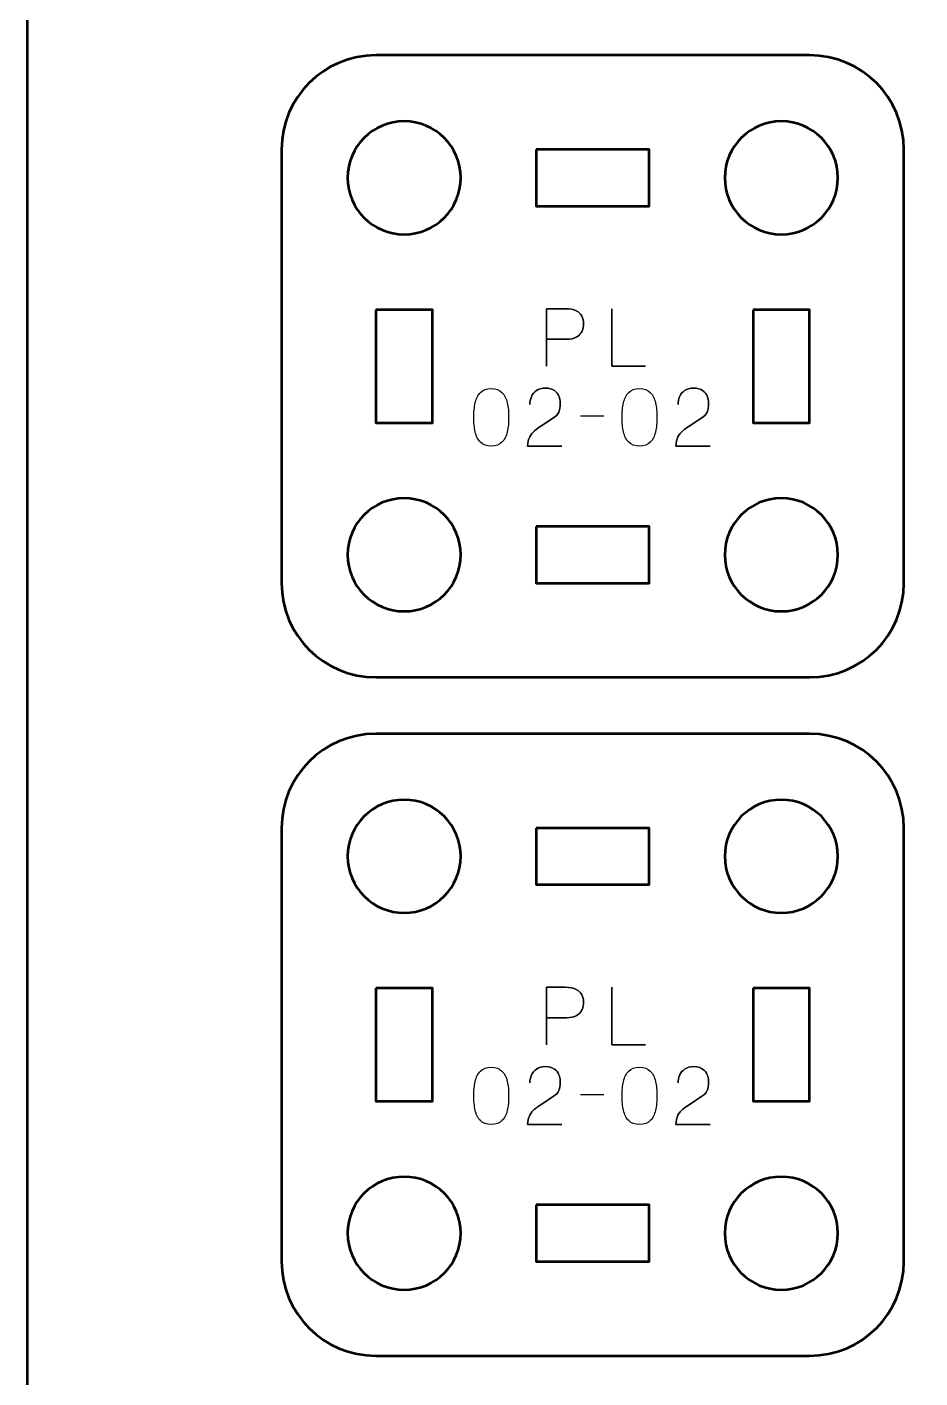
# Model space of a CAD drawing. Header units: centimetres. Extents: x -17.9 to -3.1, y -25.3 to -4.3.
# Drawn here: x -17.9 to -13.16, y -20.72 to -13.55 of the extents above; entities that cross this region are included whole.
import ezdxf

# ---------------------------------------------------------------- set-up
doc = ezdxf.new("R2010")
doc.units = ezdxf.units.CM
doc.header["$MEASUREMENT"] = 0
doc.layers.add('Layer 1', color=7, linetype='Continuous')

msp = doc.modelspace()

# ---------------------------------------------------------------- linework, layer by layer
at = {"layer": 'Layer 1', "color": 22, "lineweight": 53}
msp.add_open_spline([(-17.90003, -24.8499), (-17.90003, -24.8499), (-17.90003, -4.84994), (-17.90003, -4.84994), (-17.90003, -4.84994), (-17.90003, -4.57297), (-17.67694, -4.34998), (-17.39994, -4.34998), (-17.39994, -4.34998), (-17.39994, -4.34998), (-3.60007, -4.34998), (-3.60007, -4.34998), (-3.60007, -4.34998), (-3.32293, -4.34998), (-3.09997, -4.57297), (-3.09997, -4.84994), (-3.09997, -4.84994), (-3.09997, -4.84994), (-3.09997, -24.8499), (-3.09997, -24.8499), (-3.09997, -24.8499), (-3.09997, -25.1269), (-3.32293, -25.34999), (-3.60007, -25.34999), (-3.60007, -25.34999), (-3.60007, -25.34999), (-17.39994, -25.34999), (-17.39994, -25.34999), (-17.39994, -25.34999), (-17.67694, -25.34999), (-17.90003, -25.1269), (-17.90003, -24.8499)], degree=3, knots=[0, 0, 0, 0, 0.125, 0.125, 0.125, 0.125, 0.25, 0.25, 0.25, 0.25, 0.375, 0.375, 0.375, 0.375, 0.5, 0.5, 0.5, 0.5, 0.625, 0.625, 0.625, 0.625, 0.75, 0.75, 0.75, 0.75, 0.875, 0.875, 0.875, 0.875, 1, 1, 1, 1], dxfattribs=at)
at = {"layer": 'Layer 1', "color": 2, "lineweight": 53}
for points in [[(-16.0499, -13.70002), (-16.0499, -13.70002), (-13.74998, -13.70002), (-13.74998, -13.70002), (-13.74998, -13.70002), (-13.47297, -13.70002), (-13.25002, -13.92312), (-13.25002, -14.20012), (-13.25002, -14.20012), (-13.25002, -14.20012), (-13.25002, -16.50004), (-13.25002, -16.50004), (-13.25002, -16.50004), (-13.25002, -16.77705), (-13.47297, -17), (-13.74998, -17), (-13.74998, -17), (-13.74998, -17), (-16.0499, -17), (-16.0499, -17), (-16.0499, -17), (-16.3269, -17), (-16.55, -16.77705), (-16.55, -16.50004), (-16.55, -16.50004), (-16.55, -16.50004), (-16.55, -14.20012), (-16.55, -14.20012), (-16.55, -14.20012), (-16.55, -13.92312), (-16.3269, -13.70002), (-16.0499, -13.70002)], [(-16.0499, -17.30002), (-16.0499, -17.30002), (-13.74998, -17.30002), (-13.74998, -17.30002), (-13.74998, -17.30002), (-13.47297, -17.30002), (-13.25002, -17.52312), (-13.25002, -17.80012), (-13.25002, -17.80012), (-13.25002, -17.80012), (-13.25002, -20.10004), (-13.25002, -20.10004), (-13.25002, -20.10004), (-13.25002, -20.37705), (-13.47297, -20.6), (-13.74998, -20.6), (-13.74998, -20.6), (-13.74998, -20.6), (-16.0499, -20.6), (-16.0499, -20.6), (-16.0499, -20.6), (-16.3269, -20.6), (-16.55, -20.37705), (-16.55, -20.10004), (-16.55, -20.10004), (-16.55, -20.10004), (-16.55, -17.80012), (-16.55, -17.80012), (-16.55, -17.80012), (-16.55, -17.52312), (-16.3269, -17.30002), (-16.0499, -17.30002)]]:
    msp.add_open_spline(points, degree=3, knots=[0, 0, 0, 0, 0.125, 0.125, 0.125, 0.125, 0.25, 0.25, 0.25, 0.25, 0.375, 0.375, 0.375, 0.375, 0.5, 0.5, 0.5, 0.5, 0.625, 0.625, 0.625, 0.625, 0.75, 0.75, 0.75, 0.75, 0.875, 0.875, 0.875, 0.875, 1, 1, 1, 1], dxfattribs=at)
at = {"layer": 'Layer 1', "lineweight": 53}
for points in [[(-15.59997, -14.35005), (-15.59997, -14.51582), (-15.7342, -14.65005), (-15.89997, -14.65005), (-15.89997, -14.65005), (-16.06563, -14.65005), (-16.19997, -14.51582), (-16.19997, -14.35005), (-16.19997, -14.35005), (-16.19997, -14.18439), (-16.06563, -14.05005), (-15.89997, -14.05005), (-15.89997, -14.05005), (-15.7342, -14.05005), (-15.59997, -14.18439), (-15.59997, -14.35005)], [(-13.5999, -14.35005), (-13.5999, -14.51582), (-13.73428, -14.65005), (-13.89991, -14.65005), (-13.89991, -14.65005), (-14.06568, -14.65005), (-14.19991, -14.51582), (-14.19991, -14.35005), (-14.19991, -14.35005), (-14.19991, -14.18439), (-14.06568, -14.05005), (-13.89991, -14.05005), (-13.89991, -14.05005), (-13.73428, -14.05005), (-13.5999, -14.18439), (-13.5999, -14.35005)], [(-15.19995, -14.20012), (-15.19995, -14.20012), (-14.59996, -14.20012), (-14.59996, -14.20012), (-14.59996, -14.20012), (-14.59996, -14.20012), (-14.59996, -14.50012), (-14.59996, -14.50012), (-14.59996, -14.50012), (-14.59996, -14.50012), (-15.19995, -14.50012), (-15.19995, -14.50012), (-15.19995, -14.50012), (-15.19995, -14.50012), (-15.19995, -14.20012), (-15.19995, -14.20012)], [(-16.0499, -15.05007), (-16.0499, -15.05007), (-15.7499, -15.05007), (-15.7499, -15.05007), (-15.7499, -15.05007), (-15.7499, -15.05007), (-15.7499, -15.65006), (-15.7499, -15.65006), (-15.7499, -15.65006), (-15.7499, -15.65006), (-16.0499, -15.65006), (-16.0499, -15.65006), (-16.0499, -15.65006), (-16.0499, -15.65006), (-16.0499, -15.05007), (-16.0499, -15.05007)], [(-14.04998, -15.05007), (-14.04998, -15.05007), (-13.74998, -15.05007), (-13.74998, -15.05007), (-13.74998, -15.05007), (-13.74998, -15.05007), (-13.74998, -15.65006), (-13.74998, -15.65006), (-13.74998, -15.65006), (-13.74998, -15.65006), (-14.04998, -15.65006), (-14.04998, -15.65006), (-14.04998, -15.65006), (-14.04998, -15.65006), (-14.04998, -15.05007), (-14.04998, -15.05007)], [(-15.59997, -16.35011), (-15.59997, -16.51574), (-15.7342, -16.65012), (-15.89997, -16.65012), (-15.89997, -16.65012), (-16.06563, -16.65012), (-16.19997, -16.51574), (-16.19997, -16.35011), (-16.19997, -16.35011), (-16.19997, -16.18434), (-16.06563, -16.05011), (-15.89997, -16.05011), (-15.89997, -16.05011), (-15.7342, -16.05011), (-15.59997, -16.18434), (-15.59997, -16.35011)], [(-13.5999, -16.35011), (-13.5999, -16.51574), (-13.73428, -16.65012), (-13.89991, -16.65012), (-13.89991, -16.65012), (-14.06568, -16.65012), (-14.19991, -16.51574), (-14.19991, -16.35011), (-14.19991, -16.35011), (-14.19991, -16.18434), (-14.06568, -16.05011), (-13.89991, -16.05011), (-13.89991, -16.05011), (-13.73428, -16.05011), (-13.5999, -16.18434), (-13.5999, -16.35011)], [(-15.19995, -16.20004), (-15.19995, -16.20004), (-14.59996, -16.20004), (-14.59996, -16.20004), (-14.59996, -16.20004), (-14.59996, -16.20004), (-14.59996, -16.50004), (-14.59996, -16.50004), (-14.59996, -16.50004), (-14.59996, -16.50004), (-15.19995, -16.50004), (-15.19995, -16.50004), (-15.19995, -16.50004), (-15.19995, -16.50004), (-15.19995, -16.20004), (-15.19995, -16.20004)], [(-15.59997, -17.95005), (-15.59997, -18.11582), (-15.7342, -18.25005), (-15.89997, -18.25005), (-15.89997, -18.25005), (-16.06563, -18.25005), (-16.19997, -18.11582), (-16.19997, -17.95005), (-16.19997, -17.95005), (-16.19997, -17.78439), (-16.06563, -17.65005), (-15.89997, -17.65005), (-15.89997, -17.65005), (-15.7342, -17.65005), (-15.59997, -17.78439), (-15.59997, -17.95005)], [(-13.5999, -17.95005), (-13.5999, -18.11582), (-13.73428, -18.25005), (-13.89991, -18.25005), (-13.89991, -18.25005), (-14.06568, -18.25005), (-14.19991, -18.11582), (-14.19991, -17.95005), (-14.19991, -17.95005), (-14.19991, -17.78439), (-14.06568, -17.65005), (-13.89991, -17.65005), (-13.89991, -17.65005), (-13.73428, -17.65005), (-13.5999, -17.78439), (-13.5999, -17.95005)], [(-15.19995, -17.80012), (-15.19995, -17.80012), (-14.59996, -17.80012), (-14.59996, -17.80012), (-14.59996, -17.80012), (-14.59996, -17.80012), (-14.59996, -18.10012), (-14.59996, -18.10012), (-14.59996, -18.10012), (-14.59996, -18.10012), (-15.19995, -18.10012), (-15.19995, -18.10012), (-15.19995, -18.10012), (-15.19995, -18.10012), (-15.19995, -17.80012), (-15.19995, -17.80012)], [(-16.0499, -18.65007), (-16.0499, -18.65007), (-15.7499, -18.65007), (-15.7499, -18.65007), (-15.7499, -18.65007), (-15.7499, -18.65007), (-15.7499, -19.25006), (-15.7499, -19.25006), (-15.7499, -19.25006), (-15.7499, -19.25006), (-16.0499, -19.25006), (-16.0499, -19.25006), (-16.0499, -19.25006), (-16.0499, -19.25006), (-16.0499, -18.65007), (-16.0499, -18.65007)], [(-14.04998, -18.65007), (-14.04998, -18.65007), (-13.74998, -18.65007), (-13.74998, -18.65007), (-13.74998, -18.65007), (-13.74998, -18.65007), (-13.74998, -19.25006), (-13.74998, -19.25006), (-13.74998, -19.25006), (-13.74998, -19.25006), (-14.04998, -19.25006), (-14.04998, -19.25006), (-14.04998, -19.25006), (-14.04998, -19.25006), (-14.04998, -18.65007), (-14.04998, -18.65007)], [(-15.59997, -19.95011), (-15.59997, -20.11574), (-15.7342, -20.25012), (-15.89997, -20.25012), (-15.89997, -20.25012), (-16.06563, -20.25012), (-16.19997, -20.11574), (-16.19997, -19.95011), (-16.19997, -19.95011), (-16.19997, -19.78434), (-16.06563, -19.65011), (-15.89997, -19.65011), (-15.89997, -19.65011), (-15.7342, -19.65011), (-15.59997, -19.78434), (-15.59997, -19.95011)], [(-13.5999, -19.95011), (-13.5999, -20.11574), (-13.73428, -20.25012), (-13.89991, -20.25012), (-13.89991, -20.25012), (-14.06568, -20.25012), (-14.19991, -20.11574), (-14.19991, -19.95011), (-14.19991, -19.95011), (-14.19991, -19.78434), (-14.06568, -19.65011), (-13.89991, -19.65011), (-13.89991, -19.65011), (-13.73428, -19.65011), (-13.5999, -19.78434), (-13.5999, -19.95011)], [(-15.19995, -19.80004), (-15.19995, -19.80004), (-14.59996, -19.80004), (-14.59996, -19.80004), (-14.59996, -19.80004), (-14.59996, -19.80004), (-14.59996, -20.10004), (-14.59996, -20.10004), (-14.59996, -20.10004), (-14.59996, -20.10004), (-15.19995, -20.10004), (-15.19995, -20.10004), (-15.19995, -20.10004), (-15.19995, -20.10004), (-15.19995, -19.80004), (-15.19995, -19.80004)]]:
    msp.add_open_spline(points, degree=3, knots=[0, 0, 0, 0, 0.25, 0.25, 0.25, 0.25, 0.5, 0.5, 0.5, 0.5, 0.75, 0.75, 0.75, 0.75, 1, 1, 1, 1], dxfattribs=at)
at = {"layer": 'Layer 1', "color": 40, "lineweight": 30}
for points, knots in [([(-15.14453, -15.35006), (-15.14453, -15.35006), (-15.14453, -15.04485), (-15.14453, -15.04485), (-15.14453, -15.04485), (-15.14453, -15.04485), (-15.04724, -15.04485), (-15.04724, -15.04485), (-15.04724, -15.04485), (-15.02162, -15.04513), (-15.00162, -15.04883), (-14.98744, -15.05599), (-14.98744, -15.05599), (-14.97354, -15.0633), (-14.96373, -15.07282), (-14.95809, -15.08467), (-14.95809, -15.08467), (-14.95259, -15.09653), (-14.94955, -15.10933), (-14.94899, -15.12313), (-14.94899, -15.12313), (-14.94832, -15.13717), (-14.95065, -15.15054), (-14.95615, -15.1632), (-14.95615, -15.1632), (-14.96169, -15.1759), (-14.97118, -15.18638), (-14.98441, -15.19449), (-14.98441, -15.19449), (-14.99792, -15.20264), (-15.01612, -15.20677), (-15.03926, -15.20705), (-15.03926, -15.20705), (-15.03926, -15.20705), (-15.14453, -15.20705), (-15.14453, -15.20705), (-15.14453, -15.20705), (-15.14453, -15.20705), (-15.03926, -15.20705), (-15.03926, -15.20705), (-15.03926, -15.20705), (-15.01651, -15.20677), (-14.99848, -15.20264), (-14.98497, -15.19449), (-14.98497, -15.19449), (-14.9716, -15.18638), (-14.96207, -15.1759), (-14.95643, -15.1632), (-14.95643, -15.1632), (-14.95093, -15.15054), (-14.94846, -15.13717), (-14.94899, -15.12313), (-14.94899, -15.12313), (-14.94955, -15.10933), (-14.95259, -15.09653), (-14.95823, -15.08467), (-14.95823, -15.08467), (-14.96402, -15.07282), (-14.97393, -15.0633), (-14.98786, -15.05599), (-14.98786, -15.05599), (-15.00204, -15.04883), (-15.02191, -15.04513), (-15.04724, -15.04485), (-15.04724, -15.04485), (-15.04724, -15.04485), (-15.14453, -15.04485), (-15.14453, -15.04485), (-15.14453, -15.04485), (-15.14453, -15.04485), (-15.14453, -15.35006), (-15.14453, -15.35006)], [0, 0, 0, 0, 0.0555556, 0.0555556, 0.0555556, 0.0555556, 0.1111111, 0.1111111, 0.1111111, 0.1111111, 0.1666667, 0.1666667, 0.1666667, 0.1666667, 0.2222222, 0.2222222, 0.2222222, 0.2222222, 0.2777778, 0.2777778, 0.2777778, 0.2777778, 0.3333333, 0.3333333, 0.3333333, 0.3333333, 0.3888889, 0.3888889, 0.3888889, 0.3888889, 0.4444444, 0.4444444, 0.4444444, 0.4444444, 0.5, 0.5, 0.5, 0.5, 0.5555556, 0.5555556, 0.5555556, 0.5555556, 0.6111111, 0.6111111, 0.6111111, 0.6111111, 0.6666667, 0.6666667, 0.6666667, 0.6666667, 0.7222222, 0.7222222, 0.7222222, 0.7222222, 0.7777778, 0.7777778, 0.7777778, 0.7777778, 0.8333333, 0.8333333, 0.8333333, 0.8333333, 0.8888889, 0.8888889, 0.8888889, 0.8888889, 0.9444444, 0.9444444, 0.9444444, 0.9444444, 1, 1, 1, 1]), ([(-14.61993, -15.35006), (-14.61993, -15.35006), (-14.79811, -15.35006), (-14.79811, -15.35006), (-14.79811, -15.35006), (-14.79811, -15.35006), (-14.79811, -15.04485), (-14.79811, -15.04485), (-14.79811, -15.04485), (-14.79811, -15.04485), (-14.79811, -15.35006), (-14.79811, -15.35006), (-14.79811, -15.35006), (-14.79811, -15.35006), (-14.61993, -15.35006), (-14.61993, -15.35006)], [0, 0, 0, 0, 0.25, 0.25, 0.25, 0.25, 0.5, 0.5, 0.5, 0.5, 0.75, 0.75, 0.75, 0.75, 1, 1, 1, 1]), ([(-15.43833, -15.77339), (-15.41381, -15.77315), (-15.39479, -15.76623), (-15.38128, -15.75272), (-15.38128, -15.75272), (-15.36791, -15.73924), (-15.35856, -15.72104), (-15.35331, -15.69804), (-15.35331, -15.69804), (-15.34823, -15.67514), (-15.34572, -15.64953), (-15.346, -15.62099), (-15.346, -15.62099), (-15.34572, -15.59288), (-15.34823, -15.56726), (-15.35331, -15.54423), (-15.35331, -15.54423), (-15.35856, -15.52151), (-15.36791, -15.50331), (-15.38128, -15.48951), (-15.38128, -15.48951), (-15.39479, -15.47604), (-15.41381, -15.46898), (-15.43833, -15.46859), (-15.43833, -15.46859), (-15.46302, -15.46898), (-15.48203, -15.47604), (-15.4954, -15.48951), (-15.4954, -15.48951), (-15.50888, -15.50331), (-15.51812, -15.52151), (-15.52324, -15.54423), (-15.52324, -15.54423), (-15.52846, -15.56726), (-15.53093, -15.59288), (-15.53054, -15.62099), (-15.53054, -15.62099), (-15.53093, -15.64953), (-15.52846, -15.67514), (-15.52324, -15.69804), (-15.52324, -15.69804), (-15.51812, -15.72104), (-15.50888, -15.73924), (-15.4954, -15.75272), (-15.4954, -15.75272), (-15.48203, -15.76623), (-15.46302, -15.77315), (-15.43833, -15.77339)], [0, 0, 0, 0, 0.0833333, 0.0833333, 0.0833333, 0.0833333, 0.1666667, 0.1666667, 0.1666667, 0.1666667, 0.25, 0.25, 0.25, 0.25, 0.3333333, 0.3333333, 0.3333333, 0.3333333, 0.4166667, 0.4166667, 0.4166667, 0.4166667, 0.5, 0.5, 0.5, 0.5, 0.5833333, 0.5833333, 0.5833333, 0.5833333, 0.6666667, 0.6666667, 0.6666667, 0.6666667, 0.75, 0.75, 0.75, 0.75, 0.8333333, 0.8333333, 0.8333333, 0.8333333, 0.9166667, 0.9166667, 0.9166667, 0.9166667, 1, 1, 1, 1]), ([(-15.43833, -15.77339), (-15.41381, -15.77315), (-15.39479, -15.76623), (-15.38128, -15.75272), (-15.38128, -15.75272), (-15.36791, -15.73924), (-15.35856, -15.72104), (-15.35331, -15.69804), (-15.35331, -15.69804), (-15.34823, -15.67514), (-15.34572, -15.64953), (-15.346, -15.62099), (-15.346, -15.62099), (-15.34572, -15.59288), (-15.34823, -15.56726), (-15.35331, -15.54423), (-15.35331, -15.54423), (-15.35856, -15.52151), (-15.36791, -15.50331), (-15.38128, -15.48951), (-15.38128, -15.48951), (-15.39479, -15.47604), (-15.41381, -15.46898), (-15.43833, -15.46859), (-15.43833, -15.46859), (-15.46302, -15.46898), (-15.48203, -15.47604), (-15.4954, -15.48951), (-15.4954, -15.48951), (-15.50888, -15.50331), (-15.51812, -15.52151), (-15.52324, -15.54423), (-15.52324, -15.54423), (-15.52846, -15.56726), (-15.53093, -15.59288), (-15.53054, -15.62099), (-15.53054, -15.62099), (-15.53093, -15.64953), (-15.52846, -15.67514), (-15.52324, -15.69804), (-15.52324, -15.69804), (-15.51812, -15.72104), (-15.50888, -15.73924), (-15.4954, -15.75272), (-15.4954, -15.75272), (-15.48203, -15.76623), (-15.46302, -15.77315), (-15.43833, -15.77339)], [0, 0, 0, 0, 0.0833333, 0.0833333, 0.0833333, 0.0833333, 0.1666667, 0.1666667, 0.1666667, 0.1666667, 0.25, 0.25, 0.25, 0.25, 0.3333333, 0.3333333, 0.3333333, 0.3333333, 0.4166667, 0.4166667, 0.4166667, 0.4166667, 0.5, 0.5, 0.5, 0.5, 0.5833333, 0.5833333, 0.5833333, 0.5833333, 0.6666667, 0.6666667, 0.6666667, 0.6666667, 0.75, 0.75, 0.75, 0.75, 0.8333333, 0.8333333, 0.8333333, 0.8333333, 0.9166667, 0.9166667, 0.9166667, 0.9166667, 1, 1, 1, 1]), ([(-15.06364, -15.77339), (-15.06364, -15.77339), (-15.24529, -15.77339), (-15.24529, -15.77339), (-15.24529, -15.77339), (-15.24472, -15.75314), (-15.24102, -15.73674), (-15.23424, -15.72393), (-15.23424, -15.72393), (-15.22765, -15.71127), (-15.21911, -15.70065), (-15.20863, -15.69211), (-15.20863, -15.69211), (-15.19829, -15.68382), (-15.18697, -15.67571), (-15.17459, -15.66798), (-15.17459, -15.66798), (-15.17459, -15.66798), (-15.10223, -15.61976), (-15.10223, -15.61976), (-15.10223, -15.61976), (-15.08791, -15.60928), (-15.07923, -15.597), (-15.0762, -15.58325), (-15.0762, -15.58325), (-15.07331, -15.56945), (-15.07207, -15.55541), (-15.0726, -15.54091), (-15.0726, -15.54091), (-15.07246, -15.53114), (-15.07482, -15.52038), (-15.07951, -15.50867), (-15.07951, -15.50867), (-15.08431, -15.49724), (-15.09232, -15.48733), (-15.10361, -15.47879), (-15.10361, -15.47879), (-15.11504, -15.4705), (-15.13063, -15.46609), (-15.15046, -15.4657), (-15.15046, -15.4657), (-15.1706, -15.46609), (-15.18683, -15.4705), (-15.19897, -15.47893), (-15.19897, -15.47893), (-15.21124, -15.48747), (-15.22006, -15.49833), (-15.22542, -15.51146), (-15.22542, -15.51146), (-15.23093, -15.52479), (-15.23357, -15.53858), (-15.23343, -15.55277), (-15.23343, -15.55277), (-15.23357, -15.53858), (-15.23093, -15.52479), (-15.22542, -15.51146), (-15.22542, -15.51146), (-15.22006, -15.49833), (-15.21124, -15.48747), (-15.19897, -15.47893), (-15.19897, -15.47893), (-15.18683, -15.4705), (-15.1706, -15.46609), (-15.15046, -15.4657), (-15.15046, -15.4657), (-15.13063, -15.46609), (-15.11504, -15.4705), (-15.10361, -15.47879), (-15.10361, -15.47879), (-15.09232, -15.48733), (-15.08431, -15.49724), (-15.07951, -15.50867), (-15.07951, -15.50867), (-15.07482, -15.52038), (-15.07246, -15.53114), (-15.0726, -15.54091), (-15.0726, -15.54091), (-15.07207, -15.55541), (-15.07331, -15.56945), (-15.0762, -15.58325), (-15.0762, -15.58325), (-15.07923, -15.597), (-15.08791, -15.60928), (-15.10223, -15.61976), (-15.10223, -15.61976), (-15.10223, -15.61976), (-15.17459, -15.66798), (-15.17459, -15.66798), (-15.17459, -15.66798), (-15.18697, -15.67571), (-15.19829, -15.68382), (-15.20863, -15.69211), (-15.20863, -15.69211), (-15.21911, -15.70065), (-15.22765, -15.71127), (-15.23424, -15.72393), (-15.23424, -15.72393), (-15.24102, -15.73674), (-15.24472, -15.75314), (-15.24529, -15.77339), (-15.24529, -15.77339), (-15.24529, -15.77339), (-15.06364, -15.77339), (-15.06364, -15.77339)], [0, 0, 0, 0, 0.0384615, 0.0384615, 0.0384615, 0.0384615, 0.0769231, 0.0769231, 0.0769231, 0.0769231, 0.1153846, 0.1153846, 0.1153846, 0.1153846, 0.1538462, 0.1538462, 0.1538462, 0.1538462, 0.1923077, 0.1923077, 0.1923077, 0.1923077, 0.2307692, 0.2307692, 0.2307692, 0.2307692, 0.2692308, 0.2692308, 0.2692308, 0.2692308, 0.3076923, 0.3076923, 0.3076923, 0.3076923, 0.3461538, 0.3461538, 0.3461538, 0.3461538, 0.3846154, 0.3846154, 0.3846154, 0.3846154, 0.4230769, 0.4230769, 0.4230769, 0.4230769, 0.4615385, 0.4615385, 0.4615385, 0.4615385, 0.5, 0.5, 0.5, 0.5, 0.5384615, 0.5384615, 0.5384615, 0.5384615, 0.5769231, 0.5769231, 0.5769231, 0.5769231, 0.6153846, 0.6153846, 0.6153846, 0.6153846, 0.6538462, 0.6538462, 0.6538462, 0.6538462, 0.6923077, 0.6923077, 0.6923077, 0.6923077, 0.7307692, 0.7307692, 0.7307692, 0.7307692, 0.7692308, 0.7692308, 0.7692308, 0.7692308, 0.8076923, 0.8076923, 0.8076923, 0.8076923, 0.8461538, 0.8461538, 0.8461538, 0.8461538, 0.8846154, 0.8846154, 0.8846154, 0.8846154, 0.9230769, 0.9230769, 0.9230769, 0.9230769, 0.9615385, 0.9615385, 0.9615385, 0.9615385, 1, 1, 1, 1]), ([(-14.65203, -15.77339), (-14.62751, -15.77315), (-14.6085, -15.76623), (-14.59498, -15.75272), (-14.59498, -15.75272), (-14.58161, -15.73924), (-14.57227, -15.72104), (-14.56701, -15.69804), (-14.56701, -15.69804), (-14.56193, -15.67514), (-14.55942, -15.64953), (-14.55971, -15.62099), (-14.55971, -15.62099), (-14.55942, -15.59288), (-14.56193, -15.56726), (-14.56701, -15.54423), (-14.56701, -15.54423), (-14.57227, -15.52151), (-14.58161, -15.50331), (-14.59498, -15.48951), (-14.59498, -15.48951), (-14.6085, -15.47604), (-14.62751, -15.46898), (-14.65203, -15.46859), (-14.65203, -15.46859), (-14.67672, -15.46898), (-14.69574, -15.47604), (-14.70911, -15.48951), (-14.70911, -15.48951), (-14.72258, -15.50331), (-14.73183, -15.52151), (-14.73694, -15.54423), (-14.73694, -15.54423), (-14.74216, -15.56726), (-14.74463, -15.59288), (-14.74424, -15.62099), (-14.74424, -15.62099), (-14.74463, -15.64953), (-14.74216, -15.67514), (-14.73694, -15.69804), (-14.73694, -15.69804), (-14.73183, -15.72104), (-14.72258, -15.73924), (-14.70911, -15.75272), (-14.70911, -15.75272), (-14.69574, -15.76623), (-14.67672, -15.77315), (-14.65203, -15.77339)], [0, 0, 0, 0, 0.0833333, 0.0833333, 0.0833333, 0.0833333, 0.1666667, 0.1666667, 0.1666667, 0.1666667, 0.25, 0.25, 0.25, 0.25, 0.3333333, 0.3333333, 0.3333333, 0.3333333, 0.4166667, 0.4166667, 0.4166667, 0.4166667, 0.5, 0.5, 0.5, 0.5, 0.5833333, 0.5833333, 0.5833333, 0.5833333, 0.6666667, 0.6666667, 0.6666667, 0.6666667, 0.75, 0.75, 0.75, 0.75, 0.8333333, 0.8333333, 0.8333333, 0.8333333, 0.9166667, 0.9166667, 0.9166667, 0.9166667, 1, 1, 1, 1]), ([(-14.65203, -15.77339), (-14.62751, -15.77315), (-14.6085, -15.76623), (-14.59498, -15.75272), (-14.59498, -15.75272), (-14.58161, -15.73924), (-14.57227, -15.72104), (-14.56701, -15.69804), (-14.56701, -15.69804), (-14.56193, -15.67514), (-14.55942, -15.64953), (-14.55971, -15.62099), (-14.55971, -15.62099), (-14.55942, -15.59288), (-14.56193, -15.56726), (-14.56701, -15.54423), (-14.56701, -15.54423), (-14.57227, -15.52151), (-14.58161, -15.50331), (-14.59498, -15.48951), (-14.59498, -15.48951), (-14.6085, -15.47604), (-14.62751, -15.46898), (-14.65203, -15.46859), (-14.65203, -15.46859), (-14.67672, -15.46898), (-14.69574, -15.47604), (-14.70911, -15.48951), (-14.70911, -15.48951), (-14.72258, -15.50331), (-14.73183, -15.52151), (-14.73694, -15.54423), (-14.73694, -15.54423), (-14.74216, -15.56726), (-14.74463, -15.59288), (-14.74424, -15.62099), (-14.74424, -15.62099), (-14.74463, -15.64953), (-14.74216, -15.67514), (-14.73694, -15.69804), (-14.73694, -15.69804), (-14.73183, -15.72104), (-14.72258, -15.73924), (-14.70911, -15.75272), (-14.70911, -15.75272), (-14.69574, -15.76623), (-14.67672, -15.77315), (-14.65203, -15.77339)], [0, 0, 0, 0, 0.0833333, 0.0833333, 0.0833333, 0.0833333, 0.1666667, 0.1666667, 0.1666667, 0.1666667, 0.25, 0.25, 0.25, 0.25, 0.3333333, 0.3333333, 0.3333333, 0.3333333, 0.4166667, 0.4166667, 0.4166667, 0.4166667, 0.5, 0.5, 0.5, 0.5, 0.5833333, 0.5833333, 0.5833333, 0.5833333, 0.6666667, 0.6666667, 0.6666667, 0.6666667, 0.75, 0.75, 0.75, 0.75, 0.8333333, 0.8333333, 0.8333333, 0.8333333, 0.9166667, 0.9166667, 0.9166667, 0.9166667, 1, 1, 1, 1]), ([(-14.27734, -15.77339), (-14.27734, -15.77339), (-14.45899, -15.77339), (-14.45899, -15.77339), (-14.45899, -15.77339), (-14.45842, -15.75314), (-14.45472, -15.73674), (-14.44795, -15.72393), (-14.44795, -15.72393), (-14.44135, -15.71127), (-14.43278, -15.70065), (-14.42234, -15.69211), (-14.42234, -15.69211), (-14.412, -15.68382), (-14.40067, -15.67571), (-14.38829, -15.66798), (-14.38829, -15.66798), (-14.38829, -15.66798), (-14.31594, -15.61976), (-14.31594, -15.61976), (-14.31594, -15.61976), (-14.30161, -15.60928), (-14.29294, -15.597), (-14.2899, -15.58325), (-14.2899, -15.58325), (-14.28701, -15.56945), (-14.28577, -15.55541), (-14.2863, -15.54091), (-14.2863, -15.54091), (-14.28616, -15.53114), (-14.28853, -15.52038), (-14.29318, -15.50867), (-14.29318, -15.50867), (-14.29802, -15.49724), (-14.30602, -15.48733), (-14.31731, -15.47879), (-14.31731, -15.47879), (-14.32874, -15.4705), (-14.34434, -15.46609), (-14.36416, -15.4657), (-14.36416, -15.4657), (-14.38427, -15.46609), (-14.40053, -15.4705), (-14.41267, -15.47893), (-14.41267, -15.47893), (-14.42495, -15.48747), (-14.43376, -15.49833), (-14.43913, -15.51146), (-14.43913, -15.51146), (-14.44463, -15.52479), (-14.44728, -15.53858), (-14.44714, -15.55277), (-14.44714, -15.55277), (-14.44728, -15.53858), (-14.44463, -15.52479), (-14.43913, -15.51146), (-14.43913, -15.51146), (-14.43376, -15.49833), (-14.42495, -15.48747), (-14.41267, -15.47893), (-14.41267, -15.47893), (-14.40053, -15.4705), (-14.38427, -15.46609), (-14.36416, -15.4657), (-14.36416, -15.4657), (-14.34434, -15.46609), (-14.32874, -15.4705), (-14.31731, -15.47879), (-14.31731, -15.47879), (-14.30602, -15.48733), (-14.29802, -15.49724), (-14.29318, -15.50867), (-14.29318, -15.50867), (-14.28853, -15.52038), (-14.28616, -15.53114), (-14.2863, -15.54091), (-14.2863, -15.54091), (-14.28577, -15.55541), (-14.28701, -15.56945), (-14.2899, -15.58325), (-14.2899, -15.58325), (-14.29294, -15.597), (-14.30161, -15.60928), (-14.31594, -15.61976), (-14.31594, -15.61976), (-14.31594, -15.61976), (-14.38829, -15.66798), (-14.38829, -15.66798), (-14.38829, -15.66798), (-14.40067, -15.67571), (-14.412, -15.68382), (-14.42234, -15.69211), (-14.42234, -15.69211), (-14.43278, -15.70065), (-14.44135, -15.71127), (-14.44795, -15.72393), (-14.44795, -15.72393), (-14.45472, -15.73674), (-14.45842, -15.75314), (-14.45899, -15.77339), (-14.45899, -15.77339), (-14.45899, -15.77339), (-14.27734, -15.77339), (-14.27734, -15.77339)], [0, 0, 0, 0, 0.0384615, 0.0384615, 0.0384615, 0.0384615, 0.0769231, 0.0769231, 0.0769231, 0.0769231, 0.1153846, 0.1153846, 0.1153846, 0.1153846, 0.1538462, 0.1538462, 0.1538462, 0.1538462, 0.1923077, 0.1923077, 0.1923077, 0.1923077, 0.2307692, 0.2307692, 0.2307692, 0.2307692, 0.2692308, 0.2692308, 0.2692308, 0.2692308, 0.3076923, 0.3076923, 0.3076923, 0.3076923, 0.3461538, 0.3461538, 0.3461538, 0.3461538, 0.3846154, 0.3846154, 0.3846154, 0.3846154, 0.4230769, 0.4230769, 0.4230769, 0.4230769, 0.4615385, 0.4615385, 0.4615385, 0.4615385, 0.5, 0.5, 0.5, 0.5, 0.5384615, 0.5384615, 0.5384615, 0.5384615, 0.5769231, 0.5769231, 0.5769231, 0.5769231, 0.6153846, 0.6153846, 0.6153846, 0.6153846, 0.6538462, 0.6538462, 0.6538462, 0.6538462, 0.6923077, 0.6923077, 0.6923077, 0.6923077, 0.7307692, 0.7307692, 0.7307692, 0.7307692, 0.7692308, 0.7692308, 0.7692308, 0.7692308, 0.8076923, 0.8076923, 0.8076923, 0.8076923, 0.8461538, 0.8461538, 0.8461538, 0.8461538, 0.8846154, 0.8846154, 0.8846154, 0.8846154, 0.9230769, 0.9230769, 0.9230769, 0.9230769, 0.9615385, 0.9615385, 0.9615385, 0.9615385, 1, 1, 1, 1]), ([(-15.14453, -18.95006), (-15.14453, -18.95006), (-15.14453, -18.64485), (-15.14453, -18.64485), (-15.14453, -18.64485), (-15.14453, -18.64485), (-15.04724, -18.64485), (-15.04724, -18.64485), (-15.04724, -18.64485), (-15.02162, -18.64513), (-15.00162, -18.64883), (-14.98744, -18.65599), (-14.98744, -18.65599), (-14.97354, -18.6633), (-14.96373, -18.67282), (-14.95809, -18.68467), (-14.95809, -18.68467), (-14.95259, -18.69653), (-14.94955, -18.70933), (-14.94899, -18.72313), (-14.94899, -18.72313), (-14.94832, -18.73717), (-14.95065, -18.75054), (-14.95615, -18.7632), (-14.95615, -18.7632), (-14.96169, -18.7759), (-14.97118, -18.78638), (-14.98441, -18.79449), (-14.98441, -18.79449), (-14.99792, -18.80264), (-15.01612, -18.80677), (-15.03926, -18.80705), (-15.03926, -18.80705), (-15.03926, -18.80705), (-15.14453, -18.80705), (-15.14453, -18.80705), (-15.14453, -18.80705), (-15.14453, -18.80705), (-15.03926, -18.80705), (-15.03926, -18.80705), (-15.03926, -18.80705), (-15.01651, -18.80677), (-14.99848, -18.80264), (-14.98497, -18.79449), (-14.98497, -18.79449), (-14.9716, -18.78638), (-14.96207, -18.7759), (-14.95643, -18.7632), (-14.95643, -18.7632), (-14.95093, -18.75054), (-14.94846, -18.73717), (-14.94899, -18.72313), (-14.94899, -18.72313), (-14.94955, -18.70933), (-14.95259, -18.69653), (-14.95823, -18.68467), (-14.95823, -18.68467), (-14.96402, -18.67282), (-14.97393, -18.6633), (-14.98786, -18.65599), (-14.98786, -18.65599), (-15.00204, -18.64883), (-15.02191, -18.64513), (-15.04724, -18.64485), (-15.04724, -18.64485), (-15.04724, -18.64485), (-15.14453, -18.64485), (-15.14453, -18.64485), (-15.14453, -18.64485), (-15.14453, -18.64485), (-15.14453, -18.95006), (-15.14453, -18.95006)], [0, 0, 0, 0, 0.0555556, 0.0555556, 0.0555556, 0.0555556, 0.1111111, 0.1111111, 0.1111111, 0.1111111, 0.1666667, 0.1666667, 0.1666667, 0.1666667, 0.2222222, 0.2222222, 0.2222222, 0.2222222, 0.2777778, 0.2777778, 0.2777778, 0.2777778, 0.3333333, 0.3333333, 0.3333333, 0.3333333, 0.3888889, 0.3888889, 0.3888889, 0.3888889, 0.4444444, 0.4444444, 0.4444444, 0.4444444, 0.5, 0.5, 0.5, 0.5, 0.5555556, 0.5555556, 0.5555556, 0.5555556, 0.6111111, 0.6111111, 0.6111111, 0.6111111, 0.6666667, 0.6666667, 0.6666667, 0.6666667, 0.7222222, 0.7222222, 0.7222222, 0.7222222, 0.7777778, 0.7777778, 0.7777778, 0.7777778, 0.8333333, 0.8333333, 0.8333333, 0.8333333, 0.8888889, 0.8888889, 0.8888889, 0.8888889, 0.9444444, 0.9444444, 0.9444444, 0.9444444, 1, 1, 1, 1]), ([(-14.61993, -18.95006), (-14.61993, -18.95006), (-14.79811, -18.95006), (-14.79811, -18.95006), (-14.79811, -18.95006), (-14.79811, -18.95006), (-14.79811, -18.64485), (-14.79811, -18.64485), (-14.79811, -18.64485), (-14.79811, -18.64485), (-14.79811, -18.95006), (-14.79811, -18.95006), (-14.79811, -18.95006), (-14.79811, -18.95006), (-14.61993, -18.95006), (-14.61993, -18.95006)], [0, 0, 0, 0, 0.25, 0.25, 0.25, 0.25, 0.5, 0.5, 0.5, 0.5, 0.75, 0.75, 0.75, 0.75, 1, 1, 1, 1]), ([(-15.06364, -19.37339), (-15.06364, -19.37339), (-15.24529, -19.37339), (-15.24529, -19.37339), (-15.24529, -19.37339), (-15.24472, -19.35314), (-15.24102, -19.33674), (-15.23424, -19.32393), (-15.23424, -19.32393), (-15.22765, -19.31127), (-15.21911, -19.30065), (-15.20863, -19.29211), (-15.20863, -19.29211), (-15.19829, -19.28382), (-15.18697, -19.27571), (-15.17459, -19.26798), (-15.17459, -19.26798), (-15.17459, -19.26798), (-15.10223, -19.21976), (-15.10223, -19.21976), (-15.10223, -19.21976), (-15.08791, -19.20928), (-15.07923, -19.197), (-15.0762, -19.18325), (-15.0762, -19.18325), (-15.07331, -19.16945), (-15.07207, -19.15541), (-15.0726, -19.14091), (-15.0726, -19.14091), (-15.07246, -19.13114), (-15.07482, -19.12038), (-15.07951, -19.10867), (-15.07951, -19.10867), (-15.08431, -19.09724), (-15.09232, -19.08733), (-15.10361, -19.07879), (-15.10361, -19.07879), (-15.11504, -19.0705), (-15.13063, -19.06609), (-15.15046, -19.0657), (-15.15046, -19.0657), (-15.1706, -19.06609), (-15.18683, -19.0705), (-15.19897, -19.07893), (-15.19897, -19.07893), (-15.21124, -19.08747), (-15.22006, -19.09833), (-15.22542, -19.11146), (-15.22542, -19.11146), (-15.23093, -19.12479), (-15.23357, -19.13858), (-15.23343, -19.15277), (-15.23343, -19.15277), (-15.23357, -19.13858), (-15.23093, -19.12479), (-15.22542, -19.11146), (-15.22542, -19.11146), (-15.22006, -19.09833), (-15.21124, -19.08747), (-15.19897, -19.07893), (-15.19897, -19.07893), (-15.18683, -19.0705), (-15.1706, -19.06609), (-15.15046, -19.0657), (-15.15046, -19.0657), (-15.13063, -19.06609), (-15.11504, -19.0705), (-15.10361, -19.07879), (-15.10361, -19.07879), (-15.09232, -19.08733), (-15.08431, -19.09724), (-15.07951, -19.10867), (-15.07951, -19.10867), (-15.07482, -19.12038), (-15.07246, -19.13114), (-15.0726, -19.14091), (-15.0726, -19.14091), (-15.07207, -19.15541), (-15.07331, -19.16945), (-15.0762, -19.18325), (-15.0762, -19.18325), (-15.07923, -19.197), (-15.08791, -19.20928), (-15.10223, -19.21976), (-15.10223, -19.21976), (-15.10223, -19.21976), (-15.17459, -19.26798), (-15.17459, -19.26798), (-15.17459, -19.26798), (-15.18697, -19.27571), (-15.19829, -19.28382), (-15.20863, -19.29211), (-15.20863, -19.29211), (-15.21911, -19.30065), (-15.22765, -19.31127), (-15.23424, -19.32393), (-15.23424, -19.32393), (-15.24102, -19.33674), (-15.24472, -19.35314), (-15.24529, -19.37339), (-15.24529, -19.37339), (-15.24529, -19.37339), (-15.06364, -19.37339), (-15.06364, -19.37339)], [0, 0, 0, 0, 0.0384615, 0.0384615, 0.0384615, 0.0384615, 0.0769231, 0.0769231, 0.0769231, 0.0769231, 0.1153846, 0.1153846, 0.1153846, 0.1153846, 0.1538462, 0.1538462, 0.1538462, 0.1538462, 0.1923077, 0.1923077, 0.1923077, 0.1923077, 0.2307692, 0.2307692, 0.2307692, 0.2307692, 0.2692308, 0.2692308, 0.2692308, 0.2692308, 0.3076923, 0.3076923, 0.3076923, 0.3076923, 0.3461538, 0.3461538, 0.3461538, 0.3461538, 0.3846154, 0.3846154, 0.3846154, 0.3846154, 0.4230769, 0.4230769, 0.4230769, 0.4230769, 0.4615385, 0.4615385, 0.4615385, 0.4615385, 0.5, 0.5, 0.5, 0.5, 0.5384615, 0.5384615, 0.5384615, 0.5384615, 0.5769231, 0.5769231, 0.5769231, 0.5769231, 0.6153846, 0.6153846, 0.6153846, 0.6153846, 0.6538462, 0.6538462, 0.6538462, 0.6538462, 0.6923077, 0.6923077, 0.6923077, 0.6923077, 0.7307692, 0.7307692, 0.7307692, 0.7307692, 0.7692308, 0.7692308, 0.7692308, 0.7692308, 0.8076923, 0.8076923, 0.8076923, 0.8076923, 0.8461538, 0.8461538, 0.8461538, 0.8461538, 0.8846154, 0.8846154, 0.8846154, 0.8846154, 0.9230769, 0.9230769, 0.9230769, 0.9230769, 0.9615385, 0.9615385, 0.9615385, 0.9615385, 1, 1, 1, 1]), ([(-14.27734, -19.37339), (-14.27734, -19.37339), (-14.45899, -19.37339), (-14.45899, -19.37339), (-14.45899, -19.37339), (-14.45842, -19.35314), (-14.45472, -19.33674), (-14.44795, -19.32393), (-14.44795, -19.32393), (-14.44135, -19.31127), (-14.43278, -19.30065), (-14.42234, -19.29211), (-14.42234, -19.29211), (-14.412, -19.28382), (-14.40067, -19.27571), (-14.38829, -19.26798), (-14.38829, -19.26798), (-14.38829, -19.26798), (-14.31594, -19.21976), (-14.31594, -19.21976), (-14.31594, -19.21976), (-14.30161, -19.20928), (-14.29294, -19.197), (-14.2899, -19.18325), (-14.2899, -19.18325), (-14.28701, -19.16945), (-14.28577, -19.15541), (-14.2863, -19.14091), (-14.2863, -19.14091), (-14.28616, -19.13114), (-14.28853, -19.12038), (-14.29318, -19.10867), (-14.29318, -19.10867), (-14.29802, -19.09724), (-14.30602, -19.08733), (-14.31731, -19.07879), (-14.31731, -19.07879), (-14.32874, -19.0705), (-14.34434, -19.06609), (-14.36416, -19.0657), (-14.36416, -19.0657), (-14.38427, -19.06609), (-14.40053, -19.0705), (-14.41267, -19.07893), (-14.41267, -19.07893), (-14.42495, -19.08747), (-14.43376, -19.09833), (-14.43913, -19.11146), (-14.43913, -19.11146), (-14.44463, -19.12479), (-14.44728, -19.13858), (-14.44714, -19.15277), (-14.44714, -19.15277), (-14.44728, -19.13858), (-14.44463, -19.12479), (-14.43913, -19.11146), (-14.43913, -19.11146), (-14.43376, -19.09833), (-14.42495, -19.08747), (-14.41267, -19.07893), (-14.41267, -19.07893), (-14.40053, -19.0705), (-14.38427, -19.06609), (-14.36416, -19.0657), (-14.36416, -19.0657), (-14.34434, -19.06609), (-14.32874, -19.0705), (-14.31731, -19.07879), (-14.31731, -19.07879), (-14.30602, -19.08733), (-14.29802, -19.09724), (-14.29318, -19.10867), (-14.29318, -19.10867), (-14.28853, -19.12038), (-14.28616, -19.13114), (-14.2863, -19.14091), (-14.2863, -19.14091), (-14.28577, -19.15541), (-14.28701, -19.16945), (-14.2899, -19.18325), (-14.2899, -19.18325), (-14.29294, -19.197), (-14.30161, -19.20928), (-14.31594, -19.21976), (-14.31594, -19.21976), (-14.31594, -19.21976), (-14.38829, -19.26798), (-14.38829, -19.26798), (-14.38829, -19.26798), (-14.40067, -19.27571), (-14.412, -19.28382), (-14.42234, -19.29211), (-14.42234, -19.29211), (-14.43278, -19.30065), (-14.44135, -19.31127), (-14.44795, -19.32393), (-14.44795, -19.32393), (-14.45472, -19.33674), (-14.45842, -19.35314), (-14.45899, -19.37339), (-14.45899, -19.37339), (-14.45899, -19.37339), (-14.27734, -19.37339), (-14.27734, -19.37339)], [0, 0, 0, 0, 0.0384615, 0.0384615, 0.0384615, 0.0384615, 0.0769231, 0.0769231, 0.0769231, 0.0769231, 0.1153846, 0.1153846, 0.1153846, 0.1153846, 0.1538462, 0.1538462, 0.1538462, 0.1538462, 0.1923077, 0.1923077, 0.1923077, 0.1923077, 0.2307692, 0.2307692, 0.2307692, 0.2307692, 0.2692308, 0.2692308, 0.2692308, 0.2692308, 0.3076923, 0.3076923, 0.3076923, 0.3076923, 0.3461538, 0.3461538, 0.3461538, 0.3461538, 0.3846154, 0.3846154, 0.3846154, 0.3846154, 0.4230769, 0.4230769, 0.4230769, 0.4230769, 0.4615385, 0.4615385, 0.4615385, 0.4615385, 0.5, 0.5, 0.5, 0.5, 0.5384615, 0.5384615, 0.5384615, 0.5384615, 0.5769231, 0.5769231, 0.5769231, 0.5769231, 0.6153846, 0.6153846, 0.6153846, 0.6153846, 0.6538462, 0.6538462, 0.6538462, 0.6538462, 0.6923077, 0.6923077, 0.6923077, 0.6923077, 0.7307692, 0.7307692, 0.7307692, 0.7307692, 0.7692308, 0.7692308, 0.7692308, 0.7692308, 0.8076923, 0.8076923, 0.8076923, 0.8076923, 0.8461538, 0.8461538, 0.8461538, 0.8461538, 0.8846154, 0.8846154, 0.8846154, 0.8846154, 0.9230769, 0.9230769, 0.9230769, 0.9230769, 0.9615385, 0.9615385, 0.9615385, 0.9615385, 1, 1, 1, 1]), ([(-15.43833, -19.37339), (-15.41381, -19.37315), (-15.39479, -19.36623), (-15.38128, -19.35272), (-15.38128, -19.35272), (-15.36791, -19.33924), (-15.35856, -19.32104), (-15.35331, -19.29804), (-15.35331, -19.29804), (-15.34823, -19.27514), (-15.34572, -19.24953), (-15.346, -19.22099), (-15.346, -19.22099), (-15.34572, -19.19288), (-15.34823, -19.16726), (-15.35331, -19.14423), (-15.35331, -19.14423), (-15.35856, -19.12151), (-15.36791, -19.10331), (-15.38128, -19.08951), (-15.38128, -19.08951), (-15.39479, -19.07604), (-15.41381, -19.06898), (-15.43833, -19.06859), (-15.43833, -19.06859), (-15.46302, -19.06898), (-15.48203, -19.07604), (-15.4954, -19.08951), (-15.4954, -19.08951), (-15.50888, -19.10331), (-15.51812, -19.12151), (-15.52324, -19.14423), (-15.52324, -19.14423), (-15.52846, -19.16726), (-15.53093, -19.19288), (-15.53054, -19.22099), (-15.53054, -19.22099), (-15.53093, -19.24953), (-15.52846, -19.27514), (-15.52324, -19.29804), (-15.52324, -19.29804), (-15.51812, -19.32104), (-15.50888, -19.33924), (-15.4954, -19.35272), (-15.4954, -19.35272), (-15.48203, -19.36623), (-15.46302, -19.37315), (-15.43833, -19.37339)], [0, 0, 0, 0, 0.0833333, 0.0833333, 0.0833333, 0.0833333, 0.1666667, 0.1666667, 0.1666667, 0.1666667, 0.25, 0.25, 0.25, 0.25, 0.3333333, 0.3333333, 0.3333333, 0.3333333, 0.4166667, 0.4166667, 0.4166667, 0.4166667, 0.5, 0.5, 0.5, 0.5, 0.5833333, 0.5833333, 0.5833333, 0.5833333, 0.6666667, 0.6666667, 0.6666667, 0.6666667, 0.75, 0.75, 0.75, 0.75, 0.8333333, 0.8333333, 0.8333333, 0.8333333, 0.9166667, 0.9166667, 0.9166667, 0.9166667, 1, 1, 1, 1]), ([(-15.43833, -19.37339), (-15.41381, -19.37315), (-15.39479, -19.36623), (-15.38128, -19.35272), (-15.38128, -19.35272), (-15.36791, -19.33924), (-15.35856, -19.32104), (-15.35331, -19.29804), (-15.35331, -19.29804), (-15.34823, -19.27514), (-15.34572, -19.24953), (-15.346, -19.22099), (-15.346, -19.22099), (-15.34572, -19.19288), (-15.34823, -19.16726), (-15.35331, -19.14423), (-15.35331, -19.14423), (-15.35856, -19.12151), (-15.36791, -19.10331), (-15.38128, -19.08951), (-15.38128, -19.08951), (-15.39479, -19.07604), (-15.41381, -19.06898), (-15.43833, -19.06859), (-15.43833, -19.06859), (-15.46302, -19.06898), (-15.48203, -19.07604), (-15.4954, -19.08951), (-15.4954, -19.08951), (-15.50888, -19.10331), (-15.51812, -19.12151), (-15.52324, -19.14423), (-15.52324, -19.14423), (-15.52846, -19.16726), (-15.53093, -19.19288), (-15.53054, -19.22099), (-15.53054, -19.22099), (-15.53093, -19.24953), (-15.52846, -19.27514), (-15.52324, -19.29804), (-15.52324, -19.29804), (-15.51812, -19.32104), (-15.50888, -19.33924), (-15.4954, -19.35272), (-15.4954, -19.35272), (-15.48203, -19.36623), (-15.46302, -19.37315), (-15.43833, -19.37339)], [0, 0, 0, 0, 0.0833333, 0.0833333, 0.0833333, 0.0833333, 0.1666667, 0.1666667, 0.1666667, 0.1666667, 0.25, 0.25, 0.25, 0.25, 0.3333333, 0.3333333, 0.3333333, 0.3333333, 0.4166667, 0.4166667, 0.4166667, 0.4166667, 0.5, 0.5, 0.5, 0.5, 0.5833333, 0.5833333, 0.5833333, 0.5833333, 0.6666667, 0.6666667, 0.6666667, 0.6666667, 0.75, 0.75, 0.75, 0.75, 0.8333333, 0.8333333, 0.8333333, 0.8333333, 0.9166667, 0.9166667, 0.9166667, 0.9166667, 1, 1, 1, 1]), ([(-14.65203, -19.37339), (-14.62751, -19.37315), (-14.6085, -19.36623), (-14.59498, -19.35272), (-14.59498, -19.35272), (-14.58161, -19.33924), (-14.57227, -19.32104), (-14.56701, -19.29804), (-14.56701, -19.29804), (-14.56193, -19.27514), (-14.55942, -19.24953), (-14.55971, -19.22099), (-14.55971, -19.22099), (-14.55942, -19.19288), (-14.56193, -19.16726), (-14.56701, -19.14423), (-14.56701, -19.14423), (-14.57227, -19.12151), (-14.58161, -19.10331), (-14.59498, -19.08951), (-14.59498, -19.08951), (-14.6085, -19.07604), (-14.62751, -19.06898), (-14.65203, -19.06859), (-14.65203, -19.06859), (-14.67672, -19.06898), (-14.69574, -19.07604), (-14.70911, -19.08951), (-14.70911, -19.08951), (-14.72258, -19.10331), (-14.73183, -19.12151), (-14.73694, -19.14423), (-14.73694, -19.14423), (-14.74216, -19.16726), (-14.74463, -19.19288), (-14.74424, -19.22099), (-14.74424, -19.22099), (-14.74463, -19.24953), (-14.74216, -19.27514), (-14.73694, -19.29804), (-14.73694, -19.29804), (-14.73183, -19.32104), (-14.72258, -19.33924), (-14.70911, -19.35272), (-14.70911, -19.35272), (-14.69574, -19.36623), (-14.67672, -19.37315), (-14.65203, -19.37339)], [0, 0, 0, 0, 0.0833333, 0.0833333, 0.0833333, 0.0833333, 0.1666667, 0.1666667, 0.1666667, 0.1666667, 0.25, 0.25, 0.25, 0.25, 0.3333333, 0.3333333, 0.3333333, 0.3333333, 0.4166667, 0.4166667, 0.4166667, 0.4166667, 0.5, 0.5, 0.5, 0.5, 0.5833333, 0.5833333, 0.5833333, 0.5833333, 0.6666667, 0.6666667, 0.6666667, 0.6666667, 0.75, 0.75, 0.75, 0.75, 0.8333333, 0.8333333, 0.8333333, 0.8333333, 0.9166667, 0.9166667, 0.9166667, 0.9166667, 1, 1, 1, 1]), ([(-14.65203, -19.37339), (-14.62751, -19.37315), (-14.6085, -19.36623), (-14.59498, -19.35272), (-14.59498, -19.35272), (-14.58161, -19.33924), (-14.57227, -19.32104), (-14.56701, -19.29804), (-14.56701, -19.29804), (-14.56193, -19.27514), (-14.55942, -19.24953), (-14.55971, -19.22099), (-14.55971, -19.22099), (-14.55942, -19.19288), (-14.56193, -19.16726), (-14.56701, -19.14423), (-14.56701, -19.14423), (-14.57227, -19.12151), (-14.58161, -19.10331), (-14.59498, -19.08951), (-14.59498, -19.08951), (-14.6085, -19.07604), (-14.62751, -19.06898), (-14.65203, -19.06859), (-14.65203, -19.06859), (-14.67672, -19.06898), (-14.69574, -19.07604), (-14.70911, -19.08951), (-14.70911, -19.08951), (-14.72258, -19.10331), (-14.73183, -19.12151), (-14.73694, -19.14423), (-14.73694, -19.14423), (-14.74216, -19.16726), (-14.74463, -19.19288), (-14.74424, -19.22099), (-14.74424, -19.22099), (-14.74463, -19.24953), (-14.74216, -19.27514), (-14.73694, -19.29804), (-14.73694, -19.29804), (-14.73183, -19.32104), (-14.72258, -19.33924), (-14.70911, -19.35272), (-14.70911, -19.35272), (-14.69574, -19.36623), (-14.67672, -19.37315), (-14.65203, -19.37339)], [0, 0, 0, 0, 0.0833333, 0.0833333, 0.0833333, 0.0833333, 0.1666667, 0.1666667, 0.1666667, 0.1666667, 0.25, 0.25, 0.25, 0.25, 0.3333333, 0.3333333, 0.3333333, 0.3333333, 0.4166667, 0.4166667, 0.4166667, 0.4166667, 0.5, 0.5, 0.5, 0.5, 0.5833333, 0.5833333, 0.5833333, 0.5833333, 0.6666667, 0.6666667, 0.6666667, 0.6666667, 0.75, 0.75, 0.75, 0.75, 0.8333333, 0.8333333, 0.8333333, 0.8333333, 0.9166667, 0.9166667, 0.9166667, 0.9166667, 1, 1, 1, 1])]:
    msp.add_open_spline(points, degree=3, knots=knots, dxfattribs=at)
for points in [[(-14.96416, -15.61383), (-14.96416, -15.61383), (-14.84098, -15.61383), (-14.84098, -15.61383)], [(-14.96416, -19.21383), (-14.96416, -19.21383), (-14.84098, -19.21383), (-14.84098, -19.21383)]]:
    msp.add_open_spline(points, degree=3, dxfattribs=at)

doc.saveas('drawing.dxf')
